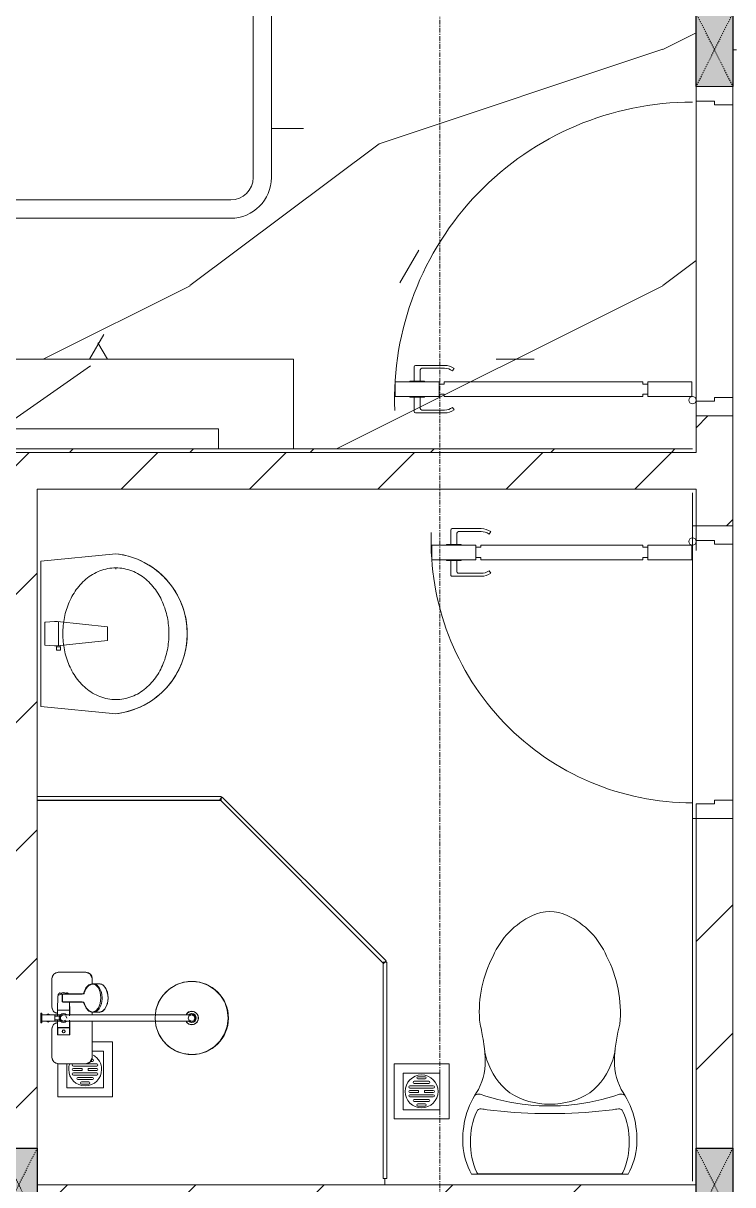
# Model space of a CAD drawing. Header units: millimetres. Extents: x 5121 to 246734, y -48180 to 129206.
# Drawn here: x 120915 to 122853, y 73337 to 76509 of the extents above; entities that cross this region are included whole.
import ezdxf

# ---------------------------------------------------------------- set-up
doc = ezdxf.new("R2010")
doc.units = ezdxf.units.MM
doc.linetypes.add('Dash', pattern=[6, 3, -3])
doc.linetypes.add('Grid Line', pattern=[22.225, 12.7, -3.175, 3.175, -3.175])
for name, color, linetype, lineweight in [('0-1', 7, 'Continuous', 5), ('A-DETL-GENF-1', 50, 'Continuous', 9), ('A-DOOR-1', 253, 'Continuous', 9), ('A-DOOR-2', 50, 'Continuous', 9), ('A-FLOR-1', 50, 'Continuous', 9), ('A-FLOR-PATT-1', 9, 'Continuous', 9), ('A-GLAZ-CURT-1', 253, 'Continuous', 9), ('A-GLAZ-CURT-2', 50, 'Continuous', 9), ('A-WALL-1', 250, 'Continuous', 18), ('A-WALL-2', 50, 'Continuous', 9), ('A-WALL-PATT-1', 9, 'Continuous', 9), ('A-WALL-PATT-2', 50, 'Continuous', 9), ('I-FURN-1', 253, 'Continuous', 9), ('I-WALL-1', 50, 'Continuous', 9), ('M-EQPM-1', 253, 'Continuous', 9), ('P-SANR-FIXT', 6, 'Continuous', 9), ('P-SANR-FIXT-1', 253, 'Continuous', 9), ('P-SANR-FIXT-2', 221, 'Continuous', 9), ('S-COLS-2', 10, 'Continuous', 25), ('S-COLS-3', 50, 'Continuous', 9), ('S-COLS-4', 253, 'Continuous', 9), ('S-COLS-HDLN-1', 50, 'Dash', 9), ('S-GRID-1', 1, 'Grid Line', 9)]:
    doc.layers.add(name, color=color, linetype=linetype, lineweight=lineweight)
pattern_1 = [(45, (0, 0), (-175.3625, 175.3625), [])]

# ---------------------------------------------------------------- blocks, each defined once
blk = doc.blocks.new('DOOR_CW_01 CANH MO-PANEL KINH - DIW_01-900x2200-CỬA GỖ VÂN LAMINATE-553393-TKCS_MB TỔNG THỂ TẦNG 1')
at = {"layer": 'A-DETL-GENF-1'}
for p, q in [((-397, 872), (-357, 872)), ((-397, 752), (-397, 872)), ((-357, 872), (-357, 752)), ((-399, 831.8), (-397, 831.8)), ((-399, 792.2), (-399, 831.8)), ((-397, 792.2), (-397, 831.8)), ((-357, 792.2), (-357, 831.8)), ((-355, 831.8), (-357, 831.8)), ((-355, 792.2), (-355, 831.8)), ((-442, 737), (-442, 816.5)), ((-399, 820.5), (-438, 820.5)), ((-434, 799.5), (-434, 737)), ((-399, 803.5), (-430, 803.5)), ((-355, 820.5), (-316, 820.5)), ((-355, 803.5), (-324, 803.5)), ((-320, 799.5), (-320, 737)), ((-312, 737), (-312, 816.5)), ((-397, 792.2), (-399, 792.2)), ((-357, 792.2), (-355, 792.2)), ((-357, 752), (-397, 752)), ((-397, 738), (-391, 738)), ((-397, 738), (-397, 196)), ((-363, 752), (-391, 752)), ((-391, 752), (-391, 738)), ((-363, 738), (-363, 752)), ((-357, 738), (-363, 738)), ((-357, 196), (-357, 738)), ((-433.9, 711.2), (-427.3, 715.8)), ((-320.1, 711.2), (-326.7, 715.8)), ((-397, 196), (-391, 196)), ((-391, 196), (-391, 182)), ((-357, 196), (-363, 196)), ((-363, 182), (-363, 196)), ((-357, 182), (-397, 182)), ((-397, 182), (-397, 62)), ((-391, 182), (-363, 182)), ((-357, 62), (-357, 182)), ((-397, 62), (-357, 62))]:
    blk.add_line(p, q, dxfattribs=at)
blk.add_circle((-407, 60), 10, dxfattribs=at)
for centre, radius, start, end in [((-407, 60), 814, 360, 92), ((-438, 816.5), 4, 90, 180), ((-430, 799.5), 4, 90, 180), ((-324, 799.5), 4, 360, 90), ((-316, 816.5), 4, 0, 90), ((-397, 737), 45, 180, 215), ((-397, 737), 37, 180, 215), ((-357, 737), 37, 325, 0), ((-357, 737), 45, 325, 0)]:
    blk.add_arc(centre, radius, start, end, dxfattribs=at)
at = {"layer": 'A-DOOR-2'}
for p, q in [((-410, 50), (-450, 50)), ((-450, 50), (-450, -50)), ((-410, 0), (-410, 50)), ((-407, 50), (-382, 50)), ((450, 50), (410, 50)), ((410, 50), (410, 0)), ((450, -50), (450, 50)), ((-400, 0), (-410, 0)), ((-400, -50), (-400, 0)), ((410, 0), (400, 0)), ((400, 0), (400, -50)), ((-450, -50), (-400, -50)), ((400, -50), (450, -50))]:
    blk.add_line(p, q, dxfattribs=at)
blk = doc.blocks.new('DOOR_CW_01 CANH MO-PANEL KINH - DIG_02-800x2200-CỬA NHÔM KÍNH-401063-TKCS_MB TỔNG THỂ TẦNG 1')
at = {"layer": 'A-DETL-GENF-1'}
for p, q in [((-347, -182), (-347, -62)), ((-347, -62), (-307, -62)), ((-307, -62), (-307, -182)), ((-307, -182), (-347, -182)), ((-341, -196), (-341, -182)), ((-341, -182), (-313, -182)), ((-313, -182), (-313, -196)), ((-347, -196), (-341, -196)), ((-347, -638), (-347, -196)), ((-307, -196), (-313, -196)), ((-307, -196), (-307, -638)), ((-383.9, -611.2), (-377.3, -615.8)), ((-270.1, -611.2), (-276.7, -615.8)), ((-392, -637), (-392, -716.5)), ((-384, -699.5), (-384, -637)), ((-347, -638), (-341, -638)), ((-307, -652), (-347, -652)), ((-347, -652), (-347, -772)), ((-341, -652), (-341, -638)), ((-313, -652), (-341, -652)), ((-307, -638), (-313, -638)), ((-313, -638), (-313, -652)), ((-307, -772), (-307, -652)), ((-270, -699.5), (-270, -637)), ((-262, -637), (-262, -716.5)), ((-349, -692.2), (-349, -731.8)), ((-347, -692.2), (-349, -692.2)), ((-347, -692.2), (-347, -731.8)), ((-307, -692.2), (-307, -731.8)), ((-307, -692.2), (-305, -692.2)), ((-305, -692.2), (-305, -731.8)), ((-349, -720.5), (-388, -720.5)), ((-349, -703.5), (-380, -703.5)), ((-305, -703.5), (-274, -703.5)), ((-305, -720.5), (-266, -720.5)), ((-349, -731.8), (-347, -731.8)), ((-305, -731.8), (-307, -731.8)), ((-347, -772), (-307, -772))]:
    blk.add_line(p, q, dxfattribs=at)
blk.add_circle((-357, -60), 10, dxfattribs=at)
for centre, radius, start, end in [((-357, -60), 714, 268, 0), ((-347, -637), 45, 145, 180), ((-347, -637), 37, 145, 180), ((-307, -637), 37, 0, 35), ((-307, -637), 45, 360, 35), ((-388, -716.5), 4, 180, 270), ((-380, -699.5), 4, 180, 270), ((-274, -699.5), 4, 270, 0), ((-266, -716.5), 4, 270, 0)]:
    blk.add_arc(centre, radius, start, end, dxfattribs=at)
at = {"layer": 'A-DOOR-2'}
for p, q in [((-400, -50), (-400, 50)), ((-400, 50), (-350, 50)), ((-350, 50), (-350, 0)), ((350, 0), (350, 50)), ((350, 50), (400, 50)), ((400, 50), (400, -50)), ((-360, 0), (-360, -50)), ((-350, 0), (-360, 0)), ((360, 0), (350, 0)), ((360, -50), (360, 0)), ((-360, -50), (-400, -50)), ((-357, -50), (-332, -50)), ((400, -50), (360, -50))]:
    blk.add_line(p, q, dxfattribs=at)
blk = doc.blocks.new('TOILET - TOILET-348229-TKCS_MB TỔNG THỂ TẦNG 1')
at = {"layer": 'P-SANR-FIXT-1'}
for p, q in [((214.2, -19.1), (-214.2, -19.1)), ((194, -19.9), (-194, -19.9)), ((-171.7, -330.3), (-178.6, -355.5)), ((171.7, -330.3), (178.6, -355.5))]:
    blk.add_line(p, q, dxfattribs=at)
for centre, radius, start, end in [((-46.1, -111.1), 191.6, 151.2809, 176.4513), ((-9.8, -107.2), 207.3, 156.2862, 203.7138), ((-193.7, -26.4), 6.48, 92.3168, 156.2862), ((193.7, -26.4), 6.48, 23.7138, 87.6832), ((9.8, -107.2), 207.3, 336.2862, 23.7138), ((46.1, -111.1), 191.6, 3.5487, 28.7191), ((1.9, -114.1), 239.7, 176.4513, 195.2961), ((-1.9, -114.1), 239.7, 344.7039, 3.5487), ((-4, -115.7), 233.6, 195.2961, 215.2147), ((-14.3, -1400.4), 1215.6, 90.3974, 97.407), ((0, -3462.8), 3278, 89.6026, 90.3974), ((14.3, -1400.4), 1215.6, 82.593, 89.6026), ((4, -115.7), 233.6, 324.7853, 344.7039), ((-189.1, -185.5), 11.7, 205.4105, 277.5788), ((0.6, -792.1), 586.9, 95.8322, 108.9927), ((178.9, -2951.3), 2778.4, 97.2351, 97.5788), ((0, -416), 206.1, 90, 122.0732), ((0, -786.7), 581.5, 84.1678, 95.8322), ((0, -416), 206.1, 57.9268, 90), ((-0.6, -792.1), 586.9, 71.0073, 84.1678), ((-178.9, -2951.3), 2778.4, 82.4212, 82.7649), ((189.1, -185.5), 11.7, 262.4212, 334.5895), ((-195, -224.1), 13.8, 230.6724, 288.9927), ((-343.5, -327.4), 167.3, 355.4559, 27.38), ((-0.4, -384), 179.5, 127.4036, 162.5964), ((0.4, -384), 179.5, 17.4036, 52.5964), ((343.5, -327.4), 167.3, 152.62, 184.5441), ((195, -224.1), 13.8, 251.0073, 309.3276), ((-719.2, -297.5), 544.3, 346.0536, 355.4559), ((719.2, -297.5), 544.3, 184.5441, 190.2879), ((-1948.3, -805.1), 2171.2, 9.681, 10.8949), ((137.1, -461.2), 329.8, 174.3487, 207.6878), ((-137.1, -461.2), 329.8, 332.3122, 3.6835), ((45.1, -528.6), 217.6, 203.2216, 244.7718), ((-45.1, -528.6), 217.6, 295.2282, 336.7784), ((0, -624.4), 111.7, 244.7718, 295.2282)]:
    blk.add_arc(centre, radius, start, end, dxfattribs=at)
blk = doc.blocks.new('93925000_0001 - 93925000_top_dwg_93925000_T-348115-TKCS_MB TỔNG THỂ TẦNG 1')
at = {"layer": 'P-SANR-FIXT'}
for p, q in [((-29.3, -30.4), (-108, -30.4)), ((29.3, -30.4), (108, -30.4)), ((-125, -47.4), (-125, -123.4)), ((-46.3, -78.4), (-46.3, -46.7)), ((-27.2, -47.1), (-26.1, -47.1)), ((-9, -412.5), (-9, -62.5)), ((9, -62.5), (9, -412.5)), ((21.5, -45.9), (60.6, -46.7)), ((125, -47.4), (125, -123.4)), ((-27.2, -77.9), (-26.1, -77.9)), ((43, -78.7), (21.5, -79.2)), ((43, -64.7), (43, -117.7)), ((65.8, -117.7), (65.8, -64.7)), ((42.7, -117.9), (42.7, -117.9)), ((43.2, -117.6), (43.2, -117.5)), ((65.6, -117.5), (65.6, -117.6)), ((66.1, -117.9), (66.1, -117.9)), ((-108, -140.4), (-9, -140.4)), ((9, -140.4), (16.1, -140.4)), ((15.4, -159.1), (15.8, -143.3)), ((108, -140.4), (92.7, -140.4)), ((93, -143.3), (93.4, -159.1))]:
    blk.add_line(p, q, dxfattribs=at)
at = {"layer": 'P-SANR-FIXT', "flags": 128}
for points in [[(-45.8, -46.1), (-27.2, -46.1), (-27.2, -78.9), (-45.8, -78.9)], [(-26.1, -46), (-26.1, -78.9), (-9, -79)], [(21.5, -47.4), (21.5, -79.1), (9, -79)]]:
    blk.add_lwpolyline(points, dxfattribs=at)
at = {"layer": 'P-SANR-FIXT'}
for centre, radius in [((-36.5, -62.5), 3.95), ((0, -412.5), 100)]:
    blk.add_circle(centre, radius, dxfattribs=at)
for centre, radius, start, end in [((-108, -47.4), 17, 90, 180), ((-29.3, -47.4), 17, 4.7626, 90), ((29.3, -47.4), 17, 90, 175.2374), ((108, -47.4), 17, 360, 90), ((-45.8, -46.6), 0.5, 90, 180), ((0, -62.5), 12, 318.5904, 221.4096), ((0, -62.5), 9, 90, 180.0008), ((0, -62.5), 9, 360, 90), ((45.7, -61.8), 2.59, 155.1929, 175.7071), ((45.9, -61.8), 2.75, 130.8294, 155.1929), ((46.1, -62.1), 3.08, 110.5459, 130.8294), ((54.4, -334.8), 275.9, 88.2683, 91.7343), ((59.7, -57.1), 10.5, 38.6491, 85.492), ((-11.1, -67.1), 76.9, 1.7693, 4.1075), ((-45.8, -78.4), 0.5, 180, 270), ((65.2, -72.4), 3.46, 323.2522, 79.3541), ((-108, -123.4), 17, 180, 270), ((46.2, -152), 33.2, 130.0223, 134.7808), ((47.7, -153.8), 35.5, 125.4414, 130.0144), ((49.9, -156.8), 39.2, 121.1773, 125.4365), ((50.6, -157.9), 40.5, 119.697, 121.1761), ((51, -158.7), 41.5, 117.0276, 119.7085), ((52.2, -161.1), 44.1, 113.3199, 117.0258), ((51.7, -159.9), 42.8, 109.7779, 113.2977), ((52.5, -162.2), 45.2, 106.1472, 109.7766), ((53.2, -164.5), 47.7, 103.9355, 106.1665), ((39.1, -108.2), 10.4, 284.3956, 285.5116), ((40.8, -114.2), 4.19, 285.5116, 289.9665), ((40.2, -112.5), 6, 289.9665, 292.7061), ((41.4, -115.3), 2.96, 292.7061, 296.5405), ((41.3, -115.1), 3.16, 296.9591, 300.8286), ((41.8, -115.8), 2.26, 300.8286, 305.287), ((42.1, -116.4), 1.64, 305.287, 309.9326), ((42.6, -116.9), 0.906, 309.9326, 315.24), ((66.5, -116.6), 1.39, 229.6335, 235.1234), ((66.3, -116.8), 1.08, 225.1702, 229.6335), ((67.3, -115.4), 2.79, 235.1234, 238.7439), ((67.2, -115.6), 2.6, 238.7439, 243.4573), ((67.8, -114.4), 3.89, 243.9189, 246.8313), ((68.1, -113.8), 4.52, 246.843, 250.4792), ((68.3, -113.2), 5.24, 250.478, 254.0406), ((68.5, -112.7), 5.75, 254.0357, 256.0561), ((55.4, -165.2), 48.4, 73.8659, 76.0481), ((56.2, -162.4), 45.5, 70.241, 73.86), ((57.4, -159.2), 42.1, 66.6693, 70.2637), ((56.5, -161.3), 44.3, 62.9815, 66.6728), ((58, -158.4), 41.1, 60.2783, 62.9855), ((57.7, -158.9), 41.7, 58.8444, 60.2824), ((59.2, -156.4), 38.7, 54.5377, 58.8482), ((60.9, -154), 35.8, 50.0034, 54.5405), ((62.8, -151.7), 32.8, 45.1921, 50.0042), ((108, -123.4), 17, 270, 360), ((32.6, -143.6), 16.9, 172.414, 179.1297), ((33.7, -143.7), 17.9, 164.9525, 172.4168), ((35.2, -144.2), 19.5, 157.9614, 164.9563), ((37.1, -144.9), 21.6, 151.4775, 157.9654), ((39.3, -146.1), 24, 145.4892, 151.4815), ((41.5, -147.6), 26.8, 139.9517, 145.4927), ((43.6, -149.4), 29.5, 134.7867, 139.9744), ((65, -149.6), 29.8, 40.0487, 45.1896), ((87.6, -128.4), 1.5, 180, 187.5386), ((87.6, -128.4), 1.5, 258.6057, 270), ((67.2, -147.7), 26.8, 34.5125, 40.0422), ((69.4, -146.2), 24.2, 28.5363, 34.4919), ((73.8, -143.9), 19.2, 21.6374, 28.9183), ((71.2, -145), 22.1, 15.4436, 21.6374), ((76.8, -143.4), 16.2, 7.1859, 15.4436), ((73.9, -143.8), 19.1, 1.2699, 7.1859), ((32.7, -159), 17.3, 181.3198, 222.2619), ((54.2, -123), 60.6, 259.1395, 270.1494), ((54.2, -119.5), 64.1, 270.1494, 280.3637), ((76, -159), 17.4, 317.3098, 358.6393), ((0, -412.5), 18, 120.2491, 59.7509), ((0, -412.5), 12.2, 137.7946, 42.2054), ((0, -412.5), 9, 180, 0)]:
    blk.add_arc(centre, radius, start, end, dxfattribs=at)
for points, degree in [([(-12.9, 0), (-12.9, -1.5), (-12.9, -3)], 2), ([(12.9, 0), (0, 0), (-12.8, 0)], 2), ([(12.8, 0), (12.9, 0), (12.9, 0)], 2), ([(12.9, 0), (12.9, -1.5), (12.9, -3)], 2), ([(-12.9, -3), (0, -3), (12.8, -3)], 2), ([(-12.8, -3), (-12.9, -3), (-12.9, -3)], 2), ([(-8.5, -3.8), (-8.5, -20.9), (-8.5, -38)], 2), ([(8.5, -3.8), (8.5, -20.9), (8.5, -38)], 2), ([(-5, -46), (-15.5, -46), (-26.1, -46)], 2), ([(-8.5, -38), (0, -38), (8.5, -38)], 2), ([(-5, -38), (-5, -44.8), (-5, -51.6)], 2), ([(5, -38), (5, -44.8), (5, -51.6)], 2), ([(5, -46), (13.3, -46), (21.5, -46)], 2), ([(43.2, -61.6), (43.1, -62.2), (43.3, -62.8), (43, -63.5), (43, -64.1), (43, -64.7)], 5), ([(46.1, -59), (45.8, -59), (45.6, -59), (45.4, -59.1), (45.2, -59.1), (45, -59.2)], 5), ([(65.6, -61.6), (65.6, -60.8), (65.5, -60), (64.3, -59), (63.5, -59), (62.7, -59)], 5), ([(42.8, -182.5), (33, -180.6), (24.7, -176.4), (19.9, -170.7)], 3), ([(88.8, -170.8), (83.9, -176.5), (75.6, -180.7), (65.8, -182.5)], 3)]:
    blk.add_open_spline(points, degree=degree, dxfattribs=at)
for points, weights in [([(-9.3, -3), (-8.5, -3), (-8.5, -3.8)], [1, 0.707106775639, 1]), ([(9.3, -3), (8.5, -3), (8.5, -3.8)], [1, 0.707106765177, 1]), ([(21.5, -45.9), (21.5, -45.7), (21.5, -47.4)], [0.874147445041, 0.908470869121, 1]), ([(67.9, -74.4), (66.9, -75.7), (65.8, -76.4)], [1, 0.991614392871, 1]), ([(54.4, -167.3), (15.8, -167.3), (15.8, -143.6)], [1, 0.707106781187, 1]), ([(93, -143.6), (93, -167.3), (54.4, -167.3)], [1, 0.707106781187, 1])]:
    blk.add_rational_spline(points, weights, degree=2, dxfattribs=at)
blk.add_open_spline([(68, -50.6), (68.4, -51.1), (68.6, -51.7), (68.7, -53.5), (68.2, -54.7), (66.1, -57), (64.6, -58.1), (62.7, -59)], degree=3, knots=[0.3623591, 0.3623591, 0.3623591, 0.3623591, 0.4991435, 0.4991435, 0.7494159, 0.7494159, 0.9564651, 0.9564651, 0.9564651, 0.9564651], dxfattribs=at)
blk = doc.blocks.new('93925000_0001 - 93925000_top_dwg-348114-TKCS_MB TỔNG THỂ TẦNG 1')
blk.add_blockref('93925000_0001 - 93925000_top_dwg_93925000_T-348115-TKCS_MB TỔNG THỂ TẦNG 1', (0, 0))
blk = doc.blocks.new('93925000_0001 - 93925000_3D_low_dwg-348120-TKCS_MB TỔNG THỂ TẦNG 1')
at = {"layer": 'P-SANR-FIXT'}
for p, q in [((-13, 0.4), (-12.1, 0.4)), ((-13, 0.4), (-11.6, 0.4)), ((-13, 0.4), (-12.1, 0.4)), ((-13, 0.4), (-11.6, 0.4)), ((-13, -2.4), (-13, 0.4)), ((-13, -2.4), (-13, 0.4)), ((-12.1, 0.4), (-9.1, 0.4)), ((-12.1, 0.4), (-9.1, 0.4)), ((-8, 0.4), (-11.6, 0.4)), ((-8, 0.4), (-11.6, 0.4)), ((-9.1, 0.4), (-5, 0.4)), ((-9.1, 0.4), (-5, 0.4)), ((-2.7, 0.4), (-8, 0.4)), ((-2.7, 0.4), (-8, 0.4)), ((-5, 0.4), (0, 0.4)), ((-5, 0.4), (0, 0.4)), ((2.9, 0.4), (-2.7, 0.4)), ((2.9, 0.4), (-2.7, 0.4)), ((0, 0.4), (5.1, 0.4)), ((0, 0.4), (5.1, 0.4)), ((8.2, 0.4), (2.9, 0.4)), ((8.2, 0.4), (2.9, 0.4)), ((5.1, 0.4), (9, 0.4)), ((5.1, 0.4), (9, 0.4)), ((11.6, 0.4), (8.2, 0.4)), ((11.6, 0.4), (8.2, 0.4)), ((9, 0.4), (12, 0.4)), ((9, 0.4), (12, 0.4)), ((13, 0.4), (11.6, 0.4)), ((13, 0.4), (11.6, 0.4)), ((12, 0.4), (13, 0.4)), ((12, 0.4), (13, 0.4)), ((13, -2.4), (13, 0.4)), ((13, -2.4), (13, 0.4)), ((-120, -35), (-108, -30)), ((-108, -30), (-120, -35)), ((-108, -30), (-29.2, -30)), ((-29.2, -30), (-108, -30)), ((-29.2, -30), (-17.2, -35)), ((-17.2, -35), (-29.2, -30)), ((-12.1, -2.4), (-13, -2.4)), ((-13, -2.4), (-11.6, -2.4)), ((-12.1, -2.4), (-13, -2.4)), ((-13, -2.4), (-11.6, -2.4)), ((-9.1, -2.4), (-12.1, -2.4)), ((-9.1, -2.4), (-12.1, -2.4)), ((-11.1, -20.1), (-8.9, -14.6)), ((-8.9, -25.2), (-11.1, -20.1)), ((-5, -2.4), (-9.1, -2.4)), ((-8.9, -45.6), (-8.9, -2.4)), ((-6.1, -2.4), (-8.5, -2.4)), ((-8.5, -53.6), (-8.5, -2.4)), ((-0.3, -2.4), (-6.1, -2.4)), ((0, -2.4), (-5, -2.4)), ((-0.3, -2.4), (6.1, -2.4)), ((5.1, -2.4), (0, -2.4)), ((5.1, -2.4), (9, -2.4)), ((6.1, -2.4), (8.5, -2.4)), ((11.6, -2.4), (8.2, -2.4)), ((11.6, -2.4), (8.2, -2.4)), ((8.5, -2.4), (8.5, -53.6)), ((8.9, -2.4), (8.9, -45.6)), ((11.1, -20.1), (8.9, -15)), ((8.9, -25.6), (11.1, -20.1)), ((9, -2.4), (12, -2.4)), ((9, -2.4), (12, -2.4)), ((13, -2.4), (11.6, -2.4)), ((13, -2.4), (11.6, -2.4)), ((12, -2.4), (13, -2.4)), ((12, -2.4), (13, -2.4)), ((17.2, -35), (29.2, -30)), ((17.2, -35), (29.2, -30)), ((29.2, -30), (108, -30)), ((108, -30), (29.2, -30)), ((108, -30), (120, -35)), ((120, -35), (108, -30)), ((-125, -47), (-120, -35)), ((-120, -35), (-125, -47)), ((-125, -123), (-125, -47)), ((-125, -47), (-125, -123)), ((-46.3, -45.7), (-27.2, -45.6)), ((-46.3, -46.9), (-46.3, -45.7)), ((-46.3, -45.7), (-46.3, -46.9)), ((-46.3, -50.5), (-46.3, -46.9)), ((-46.3, -50.5), (-46.3, -56.1)), ((-46.3, -56.1), (-46.3, -62.1)), ((-46.3, -68.1), (-46.3, -62.1)), ((-40.5, -62.1), (-39.4, -59.4)), ((-40.5, -62.1), (-39.3, -64.9)), ((-36.6, -58.1), (-39.4, -59.4)), ((-36.6, -58.1), (-33.6, -59.3)), ((-33.6, -59.3), (-32.5, -62.1)), ((-33.6, -64.8), (-32.5, -62.1)), ((-27.2, -46.8), (-27.2, -45.6)), ((-27.2, -45.6), (-27.2, -46.8)), ((-27.2, -46.8), (-27.2, -50.4)), ((-27.2, -56), (-27.2, -50.4)), ((-27.2, -62.1), (-27.2, -56)), ((-27.2, -68.2), (-27.2, -62.1)), ((-26.1, -46.8), (-26.1, -45.6)), ((-8.5, -45.6), (-26.1, -45.6)), ((-26.1, -46.8), (-26.1, -50.4)), ((-26.1, -56), (-26.1, -50.4)), ((-26.1, -62.1), (-26.1, -56)), ((-26.1, -68.2), (-26.1, -62.1)), ((-17.2, -35), (-12.8, -45.6)), ((-12.8, -45.6), (-17.2, -35)), ((-11.1, -57.5), (-12, -62.1)), ((-11.2, -57.7), (-12, -62.1)), ((-12, -62.1), (-11.2, -66.5)), ((-12, -62.1), (-11.2, -66.5)), ((-8.5, -53.6), (-11.2, -57.7)), ((-8.5, -53.6), (-11.2, -57.7)), ((-11.1, -57.5), (-11.2, -57.7)), ((-5.4, -54.9), (-9, -62.1)), ((-9, -62.1), (-6.3, -67.4)), ((-9, -62.1), (-9, -66.3)), ((-4.4, -50.9), (-8.5, -53.6)), ((-4.4, -50.9), (-8.5, -53.6)), ((0, -53.1), (-5.4, -54.9)), ((-4.6, -51), (-4.4, -50.9)), ((0, -50.1), (-4.4, -50.9)), ((4.4, -50.9), (0, -50.1)), ((5.1, -55.1), (0, -53.1)), ((4.4, -50.9), (4.6, -51)), ((4.4, -50.9), (8.5, -53.6)), ((4.4, -50.9), (8.5, -53.6)), ((9, -62.1), (6.4, -55.7)), ((21.5, -45.6), (8.5, -45.6)), ((11.1, -57.5), (8.5, -53.6)), ((11.2, -57.7), (8.5, -53.6)), ((11.2, -57.7), (8.5, -53.6)), ((9, -62.1), (9, -66.5)), ((11.1, -57.5), (11.2, -57.7)), ((11.1, -66.7), (12, -62.1)), ((12, -62.1), (11.2, -57.7)), ((12, -62.1), (11.2, -57.7)), ((11.2, -66.5), (12, -62.1)), ((17.2, -35), (12.8, -45.6)), ((12.8, -45.6), (17.2, -35)), ((21.5, -45.6), (60.6, -46.1)), ((21.5, -46.8), (21.5, -45.6)), ((21.5, -46.8), (21.5, -50.4)), ((21.5, -56), (21.5, -50.4)), ((21.5, -62.1), (21.5, -56)), ((21.5, -68.2), (21.5, -62.1)), ((43.3, -68.3), (43.8, -62.2)), ((44.3, -58.6), (44.2, -112.9)), ((65.4, -58.6), (44.3, -58.6)), ((60.6, -46.1), (66.7, -50.3)), ((65.3, -56), (62.2, -49.2)), ((66.3, -68.3), (65.3, -56)), ((65.4, -58.6), (65.4, -112.9)), ((66.7, -50.3), (69.5, -62.1)), ((66.7, -73.9), (69.5, -62.1)), ((120, -35), (125, -47)), ((125, -47), (120, -35)), ((125, -47), (125, -123)), ((125, -123), (125, -47)), ((-46.3, -73.7), (-46.3, -68.1)), ((-46.3, -77.3), (-46.3, -73.7)), ((-46.3, -78.5), (-46.3, -77.3)), ((-46.3, -78.5), (-46.3, -77.3)), ((-46.3, -78.5), (-27.2, -78.6)), ((-36.5, -66.1), (-39.3, -64.9)), ((-33.6, -64.8), (-36.5, -66.1)), ((-27.2, -73.8), (-27.2, -68.2)), ((-27.2, -77.4), (-27.2, -73.8)), ((-27.2, -77.4), (-27.2, -78.6)), ((-27.2, -78.6), (-27.2, -77.4)), ((-26.1, -73.8), (-26.1, -68.2)), ((-26.1, -77.4), (-26.1, -73.8)), ((-26.1, -78.6), (-26.1, -77.4)), ((-26.1, -78.6), (-6.3, -78.6)), ((-11.1, -66.7), (-11.2, -66.5)), ((-11.2, -66.5), (-8.5, -70.6)), ((-11.1, -66.7), (-8.5, -70.6)), ((-9, -79.5), (-9, -66.3)), ((-9, -79.5), (-9, -94.5)), ((-9, -94.5), (-9, -122.1)), ((-8.5, -70.6), (-8.5, -70.6)), ((6.4, -68.5), (0, -71.1)), ((6.3, -78.6), (21.5, -78.6)), ((8.5, -70.6), (11.2, -66.5)), ((8.5, -70.6), (11.2, -66.5)), ((8.5, -70.6), (11.1, -66.7)), ((8.5, -70.6), (8.5, -70.6)), ((9, -79.6), (9, -66.5)), ((9, -79.6), (9, -94.6)), ((9, -94.6), (9, -122.1)), ((11.1, -66.7), (11.2, -66.5)), ((21.5, -73.8), (21.5, -68.2)), ((21.5, -77.4), (21.5, -73.8)), ((21.5, -78.6), (21.5, -77.4)), ((21.5, -78.6), (44.3, -78.3)), ((-120, -135), (-125, -123)), ((-125, -123), (-120, -135)), ((-9, -122.1), (-9, -352.1)), ((9, -352.1), (9, -122.1)), ((27.2, -123.6), (19, -131.1)), ((42.7, -116.4), (27.2, -123.6)), ((44.2, -112.9), (42.7, -116.4)), ((65.4, -112.9), (67, -116.4)), ((67, -116.4), (82.2, -123.4)), ((82.2, -123.4), (90.4, -130.7)), ((125, -123), (120, -135)), ((120, -135), (125, -123)), ((-108, -140), (-120, -135)), ((-120, -135), (-108, -140)), ((-8.8, -140), (-108, -140)), ((-108, -140), (-8.8, -140)), ((16.1, -140), (8.8, -140)), ((8.8, -140), (16.1, -140)), ((16, -140.4), (19, -131.1)), ((16, -140.4), (16, -160.1)), ((19.3, -150.1), (16, -140.4)), ((27.5, -157.3), (19.3, -150.1)), ((27.5, -157.3), (39.8, -162.4)), ((70.6, -162.2), (82.5, -157.2)), ((90.7, -149.6), (82.5, -157.2)), ((90.4, -130.7), (93.7, -140.4)), ((90.7, -149.6), (93.7, -140.4)), ((108, -140), (93.6, -140)), ((93.6, -140), (108, -140)), ((93.7, -140.4), (93.7, -160.1)), ((108, -140), (120, -135)), ((108, -140), (120, -135)), ((16, -160.1), (18.8, -169)), ((19.3, -169.7), (16, -160.1)), ((25.5, -175.3), (19.3, -169.7)), ((39.8, -182), (27.5, -177)), ((39.6, -182), (54.8, -183.9)), ((39.8, -162.4), (54.8, -164.2)), ((39.8, -182), (54.8, -183.9)), ((70.6, -162.2), (54.8, -164.2)), ((54.8, -183.9), (70.6, -181.9)), ((54.8, -183.9), (69.3, -182.2)), ((82.5, -176.8), (70.6, -181.9)), ((90.7, -169.3), (82.5, -176.8)), ((93.7, -160.1), (90.7, -169.3)), ((-21.4, -314.2), (-42.5, -321.4)), ((-9, -312.8), (-21.4, -314.2)), ((22.5, -314.4), (9, -312.9)), ((43, -321.6), (22.5, -314.4)), ((-77.7, -348.9), (-89.8, -367.9)), ((-61.8, -333.3), (-77.7, -348.9)), ((-42.5, -321.4), (-61.8, -333.3)), ((61.9, -333.3), (43, -321.6)), ((78.8, -350.3), (61.9, -333.3)), ((-89.8, -367.9), (-97.3, -388.9)), ((-9, -374.4), (-9, -352.1)), ((-9, -394.7), (-9, -374.4)), ((9, -374.3), (9, -352.1)), ((9, -394.5), (9, -374.3)), ((90.5, -369.3), (78.8, -350.3)), ((97.6, -390.1), (90.5, -369.3)), ((-97.3, -388.9), (-100, -411.9)), ((-100, -411.9), (-97.6, -433.8)), ((-16.7, -404), (-18.5, -411.9)), ((-18.5, -411.9), (-18.5, -411.9)), ((-18.5, -411.9), (-16.5, -420.1)), ((-11.8, -397.7), (-16.7, -404)), ((-12, -411.9), (-8.7, -403.6)), ((-8.3, -420.6), (-12, -411.9)), ((-9, -394.7), (-9, -407.6)), ((-5.4, -404.7), (-9, -411.9)), ((-9, -407.6), (-9, -411.9)), ((-9, -411.9), (-9, -411.9)), ((-5.4, -404.7), (-6.3, -405.5)), ((-5.4, -404.7), (0, -402.9)), ((5.4, -404.7), (0, -402.9)), ((9, -411.9), (5.4, -404.7)), ((5.4, -404.7), (6.2, -405.4)), ((5.4, -419.1), (9, -411.6)), ((5.4, -419.1), (9, -411.9)), ((12, -411.9), (8.3, -403.2)), ((8.7, -420.2), (12, -411.9)), ((9, -394.5), (9, -407.4)), ((9, -411.9), (9, -407.4)), ((9, -411.6), (9, -411.9)), ((11.7, -397.6), (16.7, -403.7)), ((11.7, -397.6), (16.7, -403.7)), ((18.5, -411.9), (16.5, -420.1)), ((16.7, -403.7), (18.5, -411.9)), ((16.7, -403.7), (18.5, -411.9)), ((18.5, -411.9), (18.5, -411.9)), ((100, -411.9), (97.5, -433.9)), ((100, -411.9), (97.6, -390.1)), ((-97.6, -433.8), (-90.5, -454.4)), ((-16.5, -420.1), (-11.3, -426.5)), ((-11.3, -426.5), (-3.9, -429.9)), ((-11.3, -426.5), (-3.9, -430)), ((0, -423.9), (-8.3, -420.6)), ((-5.4, -419.1), (-6.2, -418.4)), ((0, -420.9), (-5.4, -419.1)), ((0, -420.9), (-5.4, -419.1)), ((-3.9, -429.9), (4.1, -429.9)), ((-3.9, -430), (4.1, -429.9)), ((5.4, -419.1), (0, -420.9)), ((5.4, -419.1), (0, -420.9)), ((8.7, -420.2), (0, -423.9)), ((4.1, -429.9), (11.7, -426.2)), ((6.2, -418.4), (5.4, -419.1)), ((16.5, -420.1), (11.7, -426.2)), ((89.8, -455.8), (97.5, -433.9)), ((-90.5, -454.4), (-78.4, -473.9)), ((-78.4, -473.9), (-62.2, -490.2)), ((61.9, -490.4), (78, -474.5)), ((78, -474.5), (89.8, -455.8)), ((-62.2, -490.2), (-43.5, -501.9)), ((-43.5, -501.9), (-22.2, -509.4)), ((22.1, -509.4), (42.9, -502.2)), ((42.9, -502.2), (61.9, -490.4)), ((-22.2, -509.4), (-0.1, -511.9)), ((-0.1, -511.9), (22.1, -509.4))]:
    blk.add_line(p, q, dxfattribs=at)
blk = doc.blocks.new('93925000_0001 - FMM 93925000-348244-TKCS_MB TỔNG THỂ TẦNG 1')
for name in ['93925000_0001 - 93925000_3D_low_dwg-348120-TKCS_MB TỔNG THỂ TẦNG 1', '93925000_0001 - 93925000_top_dwg-348114-TKCS_MB TỔNG THỂ TẦNG 1']:
    blk.add_blockref(name, (0, 0))
blk = doc.blocks.new('bonruatreo - Chậu rửa-401074-TKCS_MB TỔNG THỂ TẦNG 1')
at = {"layer": 'P-SANR-FIXT-1'}
for p, q in [((198.4, 0), (-198.4, 0)), ((165, 0), (-165, 0)), ((218.6, -205), (198.4, 0)), ((-198.4, 0), (-218.6, -205)), ((176.4, -205), (180.6, -205))]:
    blk.add_line(p, q, dxfattribs=at)
at = {"layer": 'P-SANR-FIXT-1', "flags": 128}
blk.add_lwpolyline([(218.6, -205), (217.4, -213.7), (215.9, -222.4), (214, -231), (211.8, -239.5), (209.3, -247.9), (206.4, -256.2), (203.2, -264.4), (199.6, -272.5), (195.8, -280.4), (191.6, -288.1), (187.1, -295.7), (182.3, -303.1), (177.3, -310.3), (171.9, -317.3), (166.3, -324.1), (160.4, -330.6), (154.2, -336.9), (147.8, -342.9), (141.2, -348.7), (134.3, -354.2), (127.3, -359.4), (120, -364.4), (112.5, -369), (104.9, -373.4), (97.1, -377.4), (89.1, -381.2), (81, -384.6), (72.7, -387.6), (64.4, -390.4), (55.9, -392.8), (47.3, -394.8), (38.7, -396.6), (30, -397.9), (21.3, -399), (12.5, -399.6), (3.7, -400), (-5.1, -399.9), (-13.9, -399.6), (-22.6, -398.8), (-31.4, -397.8), (-40.1, -396.3), (-48.7, -394.5), (-57.2, -392.4), (-65.7, -390), (-74, -387.2), (-82.2, -384.1), (-90.3, -380.6), (-98.3, -376.8), (-106.1, -372.7), (-113.7, -368.3), (-121.1, -363.6), (-128.4, -358.7), (-135.4, -353.4), (-142.2, -347.8), (-148.8, -342), (-155.2, -335.9), (-161.3, -329.6), (-167.2, -323), (-172.8, -316.2), (-178.1, -309.2), (-183.1, -302), (-187.8, -294.6), (-192.2, -287), (-196.4, -279.2), (-200.2, -271.3), (-203.7, -263.2), (-206.8, -255), (-209.7, -246.6), (-212.2, -238.2), (-214.3, -229.7), (-216.1, -221.1), (-217.6, -212.4), (-218.6, -205)], dxfattribs=at)
at = {"layer": 'P-SANR-FIXT-1'}
blk.add_arc((0, -180), 220, 186.525, 353.475, dxfattribs=at)
for points in [[(-180, -205), (-180, -197.6), (-178.6, -182.7), (-172.4, -161.2), (-162.5, -141.1), (-149.4, -123), (-133.8, -107), (-116.1, -93.4), (-96.9, -82.1), (-76.5, -73.2), (-55.2, -66.5), (-33.3, -62.1), (-11.2, -59.9), (11.1, -59.9), (33.3, -62.1), (55.2, -66.5), (76.5, -73.2), (96.9, -82.1), (116.1, -93.4), (133.8, -107.1), (149.5, -123), (162.5, -141.2), (172.4, -161.2), (178.6, -182.7), (180, -197.6), (180, -205)], [(180, -205), (180, -212.4), (178.6, -227.3), (172.4, -248.8), (162.5, -268.8), (149.5, -287), (133.8, -302.9), (116.1, -316.6), (96.9, -327.9), (76.5, -336.8), (55.2, -343.5), (33.3, -347.9), (11.1, -350.1), (-11.2, -350.1), (-33.3, -347.9), (-55.2, -343.5), (-76.5, -336.8), (-96.9, -327.9), (-116.1, -316.6), (-133.8, -303), (-149.4, -287), (-162.5, -268.9), (-172.4, -248.8), (-178.6, -227.3), (-180, -212.4), (-180, -205)]]:
    blk.add_open_spline(points, degree=3, dxfattribs=at)
at = {"layer": 'P-SANR-FIXT-2'}
for p, q in [((-33, -37.3), (-31.4, -12.2)), ((-30.2, -11), (30.2, -11)), ((31.4, -12.2), (33, -37.3)), ((-44.7, -42.8), (-35.6, -42.8)), ((-44.7, -54.2), (-44.7, -42.8)), ((-35.6, -54.2), (-44.7, -54.2)), ((-35.6, -42.8), (-35.6, -44.2)), ((-35.6, -44.2), (-33.1, -44.2)), ((-35.6, -44.2), (-35.6, -52.9)), ((-35.6, -52.9), (-35.6, -54.2)), ((-32.2, -52.9), (-35.6, -52.9)), ((-32.2, -52.9), (-33.1, -44.2)), ((32.7, -48.5), (-32.7, -48.5)), ((-18.5, -182.5), (-32.2, -52.9)), ((33, -45.4), (18.5, -182.5)), ((18.5, -182.5), (-18.5, -182.5))]:
    blk.add_line(p, q, dxfattribs=at)
for centre, radius, start, end in [((-30.1, -12.3), 1.3, 91.2278, 176.4003), ((30.1, -12.3), 1.3, 3.5997, 88.7722), ((5.5, -41.4), 38.7, 173.966, 184.1457), ((-5.5, -41.4), 38.7, 353.966, 6.034)]:
    blk.add_arc(centre, radius, start, end, dxfattribs=at)
blk = doc.blocks.new('THU NUOC - THU NUOC-V104-TKCS_MB TỔNG THỂ TẦNG 1')
at = {"layer": 'M-EQPM-1'}
for p, q in [((-66.3, 70.6), (-66.3, -79.4)), ((83.7, 70.6), (-66.3, 70.6)), ((83.7, -20.8), (83.7, 70.6)), ((58.7, 45.6), (-41.3, 45.6)), ((-41.3, 45.6), (-41.3, -54.4)), ((-1.1, 35.6), (18.5, 35.6)), ((58.7, -19.9), (58.7, 45.6)), ((-23.3, 10.8), (40.9, 10.8)), ((40.9, 4.8), (-23.3, 4.8)), ((-11, 23.3), (28.5, 23.3)), ((28.5, 17.3), (-11, 17.3)), ((18.5, 29.6), (-1.1, 29.6)), ((-23.3, -1.2), (0.7, -1.2)), ((0.7, -7.2), (-23.3, -7.2)), ((-23.3, -13.6), (40.9, -13.6)), ((40.9, -19.6), (-23.3, -19.6)), ((-11, -26.1), (-5.8, -26.1)), ((0.7, -1.2), (0.7, -7.2)), ((16.7, -1.2), (40.9, -1.2)), ((16.7, -7.2), (16.7, -1.2)), ((40.9, -7.2), (16.7, -7.2)), ((-41.3, -54.4), (-10.2, -54.4)), ((-66.3, -79.4), (-10.2, -79.4))]:
    blk.add_line(p, q, dxfattribs=at)
for centre, radius, start, end in [((8.7, -4.4), 45, 0, 180), ((8.7, -4.4), 45, 0, 180), ((-1.1, 32.6), 3, 90, 270), ((18.5, 32.6), 3, 270, 90), ((-23.3, 7.8), 3, 90, 270), ((-11, 20.3), 3, 90, 270), ((28.5, 20.3), 3, 270, 90), ((40.9, 7.8), 3, 270, 90), ((8.7, -4.4), 45, 180, 240), ((8.7, -4.4), 45, 180, 240), ((-23.3, -4.2), 3, 90, 270), ((-23.3, -16.6), 3, 90, 270), ((-11, -29.1), 3, 90, 270), ((40.9, -4.2), 3, 270, 90), ((40.9, -16.6), 3, 270, 90), ((8.7, -4.4), 45, 339.7593, 360), ((8.7, -4.4), 45, 339.7593, 360)]:
    blk.add_arc(centre, radius, start, end, dxfattribs=at)
blk = doc.blocks.new('THU NUOC - THU NUOC-V72-TKCS_MB TỔNG THỂ TẦNG 1')
at = {"layer": 'M-EQPM-1'}
for p, q in [((-66.3, 70.6), (-66.3, -79.4)), ((83.7, 70.6), (-66.3, 70.6)), ((83.7, -79.4), (83.7, 70.6)), ((58.7, 45.6), (-41.3, 45.6)), ((-41.3, 45.6), (-41.3, -54.4)), ((-1.1, 35.6), (18.5, 35.6)), ((58.7, -54.4), (58.7, 45.6)), ((-23.3, 10.8), (40.9, 10.8)), ((40.9, 4.8), (-23.3, 4.8)), ((-11, 23.3), (28.5, 23.3)), ((28.5, 17.3), (-11, 17.3)), ((18.5, 29.6), (-1.1, 29.6)), ((-23.3, -1.2), (0.7, -1.2)), ((0.7, -7.2), (-23.3, -7.2)), ((-23.3, -13.6), (40.9, -13.6)), ((40.9, -19.6), (-23.3, -19.6)), ((-11, -26.1), (28.5, -26.1)), ((0.7, -1.2), (0.7, -7.2)), ((16.7, -1.2), (40.9, -1.2)), ((16.7, -7.2), (16.7, -1.2)), ((40.9, -7.2), (16.7, -7.2)), ((-41.3, -54.4), (58.7, -54.4)), ((28.5, -32.1), (-11, -32.1)), ((-1.1, -38.5), (18.5, -38.5)), ((18.5, -44.5), (-1.1, -44.5)), ((-66.3, -79.4), (83.7, -79.4))]:
    blk.add_line(p, q, dxfattribs=at)
for centre, radius, start, end in [((8.7, -4.4), 45, 0, 180), ((8.7, -4.4), 45, 0, 180), ((-1.1, 32.6), 3, 90, 270), ((18.5, 32.6), 3, 270, 90), ((-23.3, 7.8), 3, 90, 270), ((-11, 20.3), 3, 90, 270), ((28.5, 20.3), 3, 270, 90), ((40.9, 7.8), 3, 270, 90), ((8.7, -4.4), 45, 180, 360), ((8.7, -4.4), 45, 180, 360), ((-23.3, -4.2), 3, 90, 270), ((-23.3, -16.6), 3, 90, 270), ((-11, -29.1), 3, 90, 270), ((28.5, -29.1), 3, 270, 90), ((40.9, -4.2), 3, 270, 90), ((40.9, -16.6), 3, 270, 90), ((-1.1, -41.5), 3, 90, 270), ((18.5, -41.5), 3, 270, 90)]:
    blk.add_arc(centre, radius, start, end, dxfattribs=at)
blk = doc.blocks.new('System Panel - Glazed-850632-TKCS_MB TỔNG THỂ TẦNG 1')
at = {"layer": 'A-GLAZ-CURT-2'}
for p, q in [((295.3, 5), (-295.3, 5)), ((-295.3, 5), (-295.3, -5)), ((295.3, -5), (295.3, 5)), ((-295.3, -5), (295.3, -5))]:
    blk.add_line(p, q, dxfattribs=at)
blk = doc.blocks.new('System Panel - Glazed-850633-TKCS_MB TỔNG THỂ TẦNG 1')
at = {"layer": 'A-GLAZ-CURT-2'}
for p, q in [((316.6, 5), (-316.6, 5)), ((-316.6, 5), (-316.6, -5)), ((316.6, -5), (316.6, 5)), ((-316.6, -5), (316.6, -5))]:
    blk.add_line(p, q, dxfattribs=at)
blk = doc.blocks.new('System Panel - Glazed-850631-TKCS_MB TỔNG THỂ TẦNG 1')
at = {"layer": 'A-GLAZ-CURT-2'}
for p, q in [((251.1, 5), (-251.1, 5)), ((-251.1, 5), (-251.1, -5)), ((251.1, -5), (251.1, 5)), ((-251.1, -5), (251.1, -5))]:
    blk.add_line(p, q, dxfattribs=at)
blk = doc.blocks.new('G1_SOF - BO TRU - 100x200-V75-TKCS_MB TỔNG THỂ TẦNG 1')
at = {"layer": 'S-COLS-3'}
blk.add_hatch(color=256, dxfattribs=at).paths.add_polyline_path([(-50, 0), (-49.6, -100), (50, -100), (50, 100), (-50, 98.4), (-50, 47)])
at = {"layer": 'S-COLS-2'}
for p, q in [((-50, 100), (50, 100)), ((-50, -100), (-50, 100)), ((50, 100), (50, -100)), ((50, -100), (-50, -100))]:
    blk.add_line(p, q, dxfattribs=at)
at = {"layer": 'S-COLS-HDLN-1'}
for p, q in [((50, -100), (-50, 100)), ((-50, -100), (50, 100))]:
    blk.add_line(p, q, dxfattribs=at)
blk = doc.blocks.new('G1_SOF - BO TRU - 100x200-V137-TKCS_MB TỔNG THỂ TẦNG 1')
at = {"layer": 'S-COLS-3'}
blk.add_hatch(color=256, dxfattribs=at).paths.add_polyline_path([(-50, 100), (-50, -100), (50, -100), (50, 100), (0, 100)])
at = {"layer": 'S-COLS-2'}
for p, q in [((-50, -100), (-50, 100)), ((50, 100), (50, -100)), ((50, -100), (-50, -100))]:
    blk.add_line(p, q, dxfattribs=at)
at = {"layer": 'S-COLS-HDLN-1'}
for p, q in [((50, -100), (-50, 100)), ((-50, -100), (50, 100))]:
    blk.add_line(p, q, dxfattribs=at)
blk = doc.blocks.new('GIUONG NGU-2TAB-1600x2000 - GIUONG NGU-2TAB-1600x2000-851491-TKCS_MB TỔNG THỂ TẦNG 1')
at = {"layer": 'I-FURN-1'}
for p, q in [((569.6, 2050), (1997.1, 2050)), ((1997.1, 2050), (569.6, 2050)), ((1997.1, 2000), (569.6, 2000)), ((458.5, 50), (458.5, 1938.9)), ((458.5, 1938.9), (458.5, 50)), ((508.5, 1938.9), (508.5, 100)), ((2058.2, 100), (2058.2, 1938.9)), ((2108.2, 1938.9), (2108.2, 50)), ((2108.2, 50), (2108.2, 1938.9)), ((8.5, 50), (8.5, 450.3)), ((8.5, 450.3), (458.5, 450.3)), ((8.5, 450.3), (458.5, 450.3)), ((8.5, 50), (8.5, 450.3)), ((458.5, 450.3), (458.5, 50)), ((458.5, 450.3), (458.5, 50)), ((2108.2, 50), (2108.2, 450.3)), ((2108.2, 450.3), (2558.2, 450.3)), ((2108.2, 450.3), (2108.2, 50)), ((2558.2, 450.3), (2108.2, 450.3)), ((2558.2, 450.3), (2558.2, 50)), ((2558.2, 50), (2558.2, 450.3)), ((233.5, 86.8), (233.5, 413.5)), ((2333.2, 86.8), (2333.2, 413.5)), ((120.2, 250.2), (346.8, 250.2)), ((2446.5, 250.2), (2219.8, 250.2)), ((508.5, 100), (2058.2, 100)), ((458.5, 50), (8.5, 50)), ((8.5, 0), (8.5, 50)), ((8.5, 50), (458.5, 50)), ((458.5, 50), (8.5, 50)), ((2108.2, 50), (458.5, 50)), ((458.5, 50), (458.5, 0)), ((458.5, 0), (458.5, 50)), ((458.5, 50), (2108.2, 50)), ((458.5, 50), (2108.2, 50)), ((2558.2, 50), (2108.2, 50)), ((2108.2, 50), (2558.2, 50)), ((2108.2, 0), (2108.2, 50)), ((2108.2, 50), (2108.2, 0)), ((2108.2, 50), (2558.2, 50)), ((2558.2, 50), (2558.2, 0))]:
    blk.add_line(p, q, dxfattribs=at)
for centre in [(233.5, 250.2), (2333.2, 250.2)]:
    blk.add_circle(centre, 150.7, dxfattribs=at)
for centre, radius, start, end in [((569.6, 1938.9), 111.1, 90, 180), ((569.6, 1938.9), 111.1, 90, 180), ((1997.1, 1938.9), 111.1, 0, 90), ((1997.1, 1938.9), 111.1, 360, 90), ((569.6, 1938.9), 61.1, 90, 180), ((1997.1, 1938.9), 61.1, 360, 90)]:
    blk.add_arc(centre, radius, start, end, dxfattribs=at)
blk = doc.blocks.new('RES_BAN AN - RES_BAN AN-V140-TKCS_MB TỔNG THỂ TẦNG 1')
at = {"layer": 'I-FURN-1'}
for p, q in [((0, -5), (0, -250)), ((1600, -250), (1600, -5)), ((0, -250), (1600, -250))]:
    blk.add_line(p, q, dxfattribs=at)
blk = doc.blocks.new('KE TIVI-2 - KE TIVI-2-V141-TKCS_MB TỔNG THỂ TẦNG 1')
at = {"layer": 'I-FURN-1'}
for p, q in [((-595.6, -5), (-595.6, -60)), ((595.6, -60), (595.6, -5)), ((-595.6, -60), (595.6, -60)), ((0, -60), (-245.7, -232.1)), ((213, -209.1), (0, -60))]:
    blk.add_line(p, q, dxfattribs=at)
blk = doc.blocks.new('NCV_TKTC_TANG 1_rvt-1-TKCS_MB TỔNG THỂ TẦNG 1')
at = {"layer": 'A-FLOR-PATT-1'}
h = blk.add_hatch(dxfattribs=at)
h.set_pattern_fill('FP_8', color=256, style=0, pattern_type=2)
h.set_pattern_definition([(0, (0, 0), (2519.68, 629.92), [103.937, -1785.823, 103.937, -1785.823, -10078.72]), (0, (0, 0), (2519.68, 629.92), [-3779.52, 103.937, -3675.583, 103.937, -1785.823, -4409.44]), (0, (0, 0), (2519.68, 629.92), [-9448.8, 103.937, -1155.903, 103.937, -3045.663]), (120, (944.9, 314.96), (-1805.3667, 1867.147), [103.937, -1785.823, 103.937, -11864.543]), (120, (944.9, 314.96), (-1805.3667, 1867.147), [-1993.697, -1785.823, 103.937, -3675.583, -6299.2]), (120, (944.9, 314.96), (-1805.3667, 1867.147), [-7559.04, 103.937, -1785.823, 103.937, -4305.503]), (120, (944.9, 314.96), (-1805.3667, 1867.147), [-9552.737, -1155.903, 103.937, -3045.663]), (240, (1259.84, 1574.8), (-714.3133, -2497.067), [103.937, -1785.823, 103.937, -11864.543]), (240, (1259.84, 1574.8), (-714.3133, -2497.067), [-1993.697, -1785.823, 103.937, -3675.583, -6299.2]), (240, (1259.84, 1574.8), (-714.3133, -2497.067), [-7559.04, 103.937, -1785.823, 103.937, -4305.503]), (240, (1259.84, 1574.8), (-714.3133, -2497.067), [-9552.737, -1155.903, 103.937, -3045.663])])
h.paths.add_polyline_path([(119948.5, 75336.9), (119952.6, 75336.9), (119952.6, 75346.9), (120052.6, 75346.9), (120052.6, 75592), (121652.6, 75592), (121652.6, 75346.9), (122752.6, 75346.9), (122752.6, 77876.9), (122242.6, 77880.3), (122242.6, 78026.9), (122042.5, 78026.9), (122042.5, 77576.6), (121592.5, 77576.6), (121592.5, 76088), (121588.7, 76059.3), (121577.6, 76032.5), (121559.9, 76009.5), (121536.9, 75991.8), (121510.1, 75980.7), (121481.4, 75976.9), (120053.9, 75976.9), (120025.2, 75980.7), (119998.4, 75991.8), (119975.4, 76009.5), (119957.7, 76032.5), (119946.6, 76059.3), (119942.8, 76088), (119942.8, 77576.6), (119492.8, 77576.6), (119492.8, 78026.9), (119012.6, 78026.9), (119012.6, 76526.9), (118462.6, 76526.9), (118462.6, 75346.9), (119152.6, 75346.9), (119152.6, 75336.9), (119912.6, 75336.9)])
h = blk.add_hatch(dxfattribs=at)
h.set_pattern_fill('FP_4', color=256, style=0, pattern_type=2)
h.set_pattern_definition([(216.87, (516.46, 1291.15), (3873.4454, 2582.3069), [645.575, -5810.175]), (206.565, (1291.15, 903.8), (-1291.1515, -1291.1492), [1443.55, -1443.55]), (198.435, (1291.15, 258.23), (-2582.2983, -1291.1527), [816.596, -3266.38])])
h.paths.add_polyline_path([(119948.5, 75336.9), (119952.6, 75336.9), (119952.6, 75346.9), (120052.6, 75346.9), (120052.6, 75592), (121652.6, 75592), (121652.6, 75346.9), (122752.6, 75346.9), (122752.6, 77876.9), (122242.6, 77880.3), (122242.6, 78026.9), (122042.5, 78026.9), (122042.5, 77576.6), (121592.5, 77576.6), (121592.5, 76088), (121588.7, 76059.3), (121577.6, 76032.5), (121559.9, 76009.5), (121536.9, 75991.8), (121510.1, 75980.7), (121481.4, 75976.9), (120053.9, 75976.9), (120025.2, 75980.7), (119998.4, 75991.8), (119975.4, 76009.5), (119957.7, 76032.5), (119946.6, 76059.3), (119942.8, 76088), (119942.8, 77576.6), (119492.8, 77576.6), (119492.8, 78026.9), (119012.6, 78026.9), (119012.6, 76526.9), (118462.6, 76526.9), (118462.6, 75346.9), (119152.6, 75346.9), (119152.6, 75336.9), (119912.6, 75336.9)])
at = {"layer": 'A-WALL-PATT-1'}
h = blk.add_hatch(dxfattribs=at)
h.set_pattern_fill('FP_2', color=256, style=0, pattern_type=2)
h.set_pattern_definition(pattern_1)
h.paths.add_polyline_path([(122852.6, 73436.9), (122852.6, 74337), (122752.6, 74337), (122752.6, 73436.9), (122820.6, 73436.9)])
h.paths.add_polyline_path([(122752.6, 75137), (122852.6, 75137), (122852.6, 75437), (122752.6, 75437), (122752.6, 75158.3)])
h = blk.add_hatch(dxfattribs=at)
h.set_pattern_fill('FP_2', color=256, style=0, pattern_type=2)
h.set_pattern_definition(pattern_1)
h.paths.add_polyline_path([(122752.6, 75236.9), (122752.6, 75336.9), (120852.6, 75336.9), (120852.6, 75236.9), (122485.9, 75236.9)])
h = blk.add_hatch(dxfattribs=at)
h.set_pattern_fill('FP_2', color=256, style=0, pattern_type=2)
h.set_pattern_definition(pattern_1)
h.paths.add_polyline_path([(120874.5, 73436.9), (120952.6, 73436.9), (120952.6, 75236.9), (120852.6, 75236.9), (120852.6, 73436.9)])
h = blk.add_hatch(dxfattribs=at)
h.set_pattern_fill('FP_2', color=256, style=0, pattern_type=2)
h.set_pattern_definition(pattern_1)
h.paths.add_polyline_path([(121800.5, 73236.9), (122752.6, 73236.9), (122752.6, 73336.9), (120952.6, 73336.9), (120952.6, 73236.9), (121183.2, 73236.9)])
at = {"layer": 'A-WALL-PATT-2'}
h = blk.add_hatch(dxfattribs=at)
h.set_pattern_fill('FP_10', color=256, style=0, pattern_type=2)
h.set_pattern_definition([(45, (0, 0), (-164.40233, 164.40233), [])])
h.paths.add_polyline_path([(118491, 75336.9), (119152.6, 75336.9), (119152.6, 75346.9), (118452.6, 75346.9), (118452.6, 75336.9), (118462.6, 75336.9)])
h.paths.add_polyline_path([(122417.9, 75336.9), (122752.6, 75336.9), (122750.6, 75346.9), (119952.6, 75346.9), (119952.6, 75336.9), (121652.6, 75336.9)])
at = {"layer": 'A-FLOR-1'}
for p, q in [((122752.6, 75477), (122752.6, 76297)), ((122752.6, 76297), (122752.6, 75477)), ((122852.6, 76287), (122852.6, 75487)), ((122852.6, 75487), (122852.6, 76287)), ((122852.6, 75087), (122852.6, 74387)), ((120952.6, 74386.9), (121453.2, 74386.9)), ((121902.6, 73353.9), (121902.6, 73336.9))]:
    blk.add_line(p, q, dxfattribs=at)
at = {"layer": 'A-WALL-1'}
for p, q in [((122852.6, 76436.9), (122862.6, 76436.9)), ((122742.6, 75346.9), (119952.6, 75346.9)), ((122752.6, 75336.9), (120852.6, 75336.9)), ((120852.6, 75336.9), (122752.6, 75336.9)), ((122752.6, 75346.9), (122752.6, 75336.9)), ((122752.6, 75336.9), (122752.6, 75346.9)), ((120952.6, 73436.9), (120952.6, 75236.9)), ((120952.6, 75236.9), (122752.6, 75236.9)), ((122742.6, 75226.9), (122742.6, 75137)), ((122752.6, 75236.9), (122752.6, 75226.9)), ((122742.6, 75137), (122752.6, 75137)), ((122742.6, 74337), (122742.6, 73346.9)), ((122752.6, 74337), (122742.6, 74337)), ((122752.6, 73336.9), (120952.6, 73336.9)), ((122742.6, 73336.9), (122752.6, 73336.9))]:
    blk.add_line(p, q, dxfattribs=at)
at = {"layer": 'A-WALL-2'}
for p, q in [((122752.6, 75437), (122752.6, 75346.9)), ((122852.6, 75137), (122852.6, 75437)), ((122752.6, 75226.9), (122752.6, 75137)), ((122752.6, 75137), (122752.6, 75226.9)), ((122852.6, 75087), (122852.6, 74387)), ((122752.6, 74337), (122752.6, 73436.9)), ((122752.6, 73436.9), (122752.6, 74337)), ((122852.6, 73436.9), (122852.6, 74337))]:
    blk.add_line(p, q, dxfattribs=at)
at = {"layer": 'I-WALL-1'}
blk.add_line((122742.6, 74337), (122742.6, 75137), dxfattribs=at)
at = {"layer": 'A-DOOR-1'}
for name, p, rotation in [('DOOR_CW_01 CANH MO-PANEL KINH - DIW_01-900x2200-CỬA GỖ VÂN LAMINATE-553393-TKCS_MB TỔNG THỂ TẦNG 1', (122802.6, 75887), 90.00000000000092), ('DOOR_CW_01 CANH MO-PANEL KINH - DIG_02-800x2200-CỬA NHÔM KÍNH-401063-TKCS_MB TỔNG THỂ TẦNG 1', (122802.6, 74737), 270.0000000000009)]:
    blk.add_blockref(name, p, dxfattribs=dict(at, rotation=rotation))
at = {"layer": 'A-GLAZ-CURT-1'}
for name, p, rotation in [('System Panel - Glazed-850631-TKCS_MB TỔNG THỂ TẦNG 1', (121203.7, 74392.4), 180), ('System Panel - Glazed-850633-TKCS_MB TỔNG THỂ TẦNG 1', (121678.7, 74168.5), 135.0000000000011), ('System Panel - Glazed-850632-TKCS_MB TỔNG THỂ TẦNG 1', (121902.6, 73649.3), 90.00000000000081)]:
    blk.add_blockref(name, p, dxfattribs=dict(at, rotation=rotation))
at = {"layer": 'I-FURN-1', "rotation": 180}
for name, p in [('GIUONG NGU-2TAB-1600x2000 - GIUONG NGU-2TAB-1600x2000-851491-TKCS_MB TỔNG THỂ TẦNG 1', (122051, 78026.9)), ('RES_BAN AN - RES_BAN AN-V140-TKCS_MB TỔNG THỂ TẦNG 1', (121652.6, 75342)), ('KE TIVI-2 - KE TIVI-2-V141-TKCS_MB TỔNG THỂ TẦNG 1', (120852.6, 75342))]:
    blk.add_blockref(name, p, dxfattribs=at)
at = {"layer": 'M-EQPM-1', "rotation": 180}
for name, p in [('THU NUOC - THU NUOC-V104-TKCS_MB TỔNG THỂ TẦNG 1', (121092.4, 73647.5)), ('THU NUOC - THU NUOC-V72-TKCS_MB TỔNG THỂ TẦNG 1', (122011.3, 73587.5))]:
    blk.add_blockref(name, p, dxfattribs=at)
at = {"layer": 'P-SANR-FIXT-1'}
for name, p, rotation in [('bonruatreo - Chậu rửa-401074-TKCS_MB TỔNG THỂ TẦNG 1', (120962.6, 74842), 90.00000000000064), ('TOILET - TOILET-348229-TKCS_MB TỔNG THỂ TẦNG 1', (122352.9, 73346.9), 180), ('93925000_0001 - FMM 93925000-348244-TKCS_MB TỔNG THỂ TẦNG 1', (120962.6, 73792.4), 90.00000000000034)]:
    blk.add_blockref(name, p, dxfattribs=dict(at, rotation=rotation))
at = {"layer": 'S-COLS-4', "rotation": 180}
for name, p in [('G1_SOF - BO TRU - 100x200-V137-TKCS_MB TỔNG THỂ TẦNG 1', (122802.6, 76436.9)), ('G1_SOF - BO TRU - 100x200-V75-TKCS_MB TỔNG THỂ TẦNG 1', (120902.6, 73336.9)), ('G1_SOF - BO TRU - 100x200-V75-TKCS_MB TỔNG THỂ TẦNG 1', (122802.6, 73336.9))]:
    blk.add_blockref(name, p, dxfattribs=at)

msp = doc.modelspace()

# ---------------------------------------------------------------- linework, layer by layer
at = {"layer": 'S-GRID-1'}
msp.add_line((122052.6, 23210.6), (122052.6, 78232.7), dxfattribs=at)

# ---------------------------------------------------------------- block references
at = {"layer": '0-1'}
msp.add_blockref('NCV_TKTC_TANG 1_rvt-1-TKCS_MB TỔNG THỂ TẦNG 1', (0, 0), dxfattribs=at)

doc.saveas('drawing.dxf')
